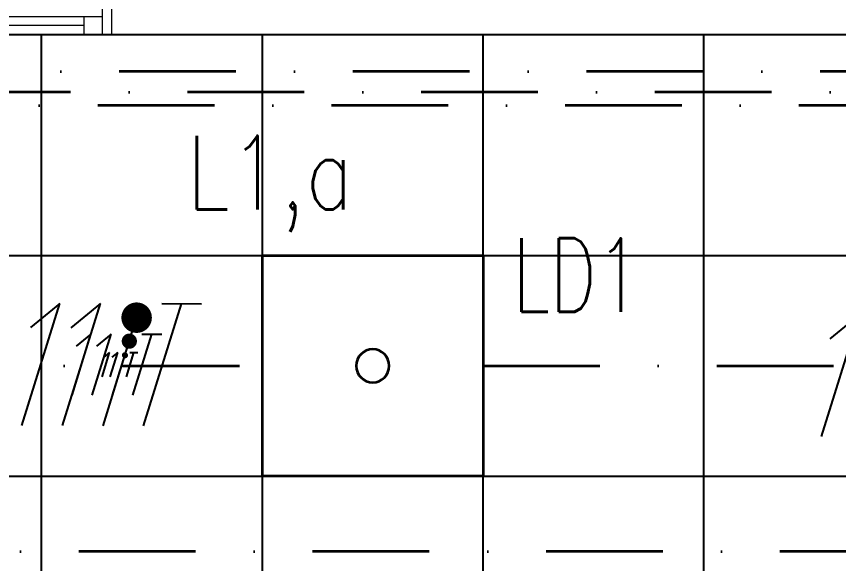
# Model space of a CAD drawing. Header units: inches. Extents: x -12418 to 183584, y -29325 to 19878.
# Drawn here: x 31350 to 33584, y -2385 to -897 of the extents above; entities that cross this region are included whole.
import ezdxf
from ezdxf.enums import TextEntityAlignment as Align

# ---------------------------------------------------------------- set-up
doc = ezdxf.new("R2010")
doc.units = ezdxf.units.IN
doc.header["$LTSCALE"] = 25
doc.header["$MEASUREMENT"] = 0
doc.linetypes.add('DASHDOT', pattern=[25.4, 12.7, -6.35, 0, -6.35])
doc.layers.get('0').update_dxf_attribs({"color": 8})
for name, color, linetype, lineweight in [('00-Ground Floor$0$Aluminum', 251, 'Continuous', 5), ('00-Ground Floor$0$Walls', 251, 'Continuous', 5), ('E-LITE-CIRC', 6, 'Continuous', 25), ('E-LITE-CIRC-NUMB', 6, 'Continuous', 25), ('E-LITE-CLNG', 150, 'Continuous', 35), ('E-LITE-CLNG-CNDT', 6, 'DASHDOT', 35), ('E-LITE-CTRL', 6, 'Continuous', 25), ('E-LITE-IDEN', 6, 'Continuous', 25), ('E-POWR-WIRE', 6, 'Continuous', 25), ('E-POWR-WIRE @ 100', 6, 'Continuous', 25), ('E-POWR-WIRE @ 20', 6, 'Continuous', 25), ('E-POWR-WIRE @ 50', 6, 'Continuous', 25)]:
    doc.layers.add(name, color=color, linetype=linetype, lineweight=lineweight)
doc.layers.add('00-Ground Floor$0$False Ceiling', color=251, linetype='Continuous')
doc.styles.add('DC_Simplex', font='SIMPLEX.shx', dxfattribs={"width": 0.7})

# ---------------------------------------------------------------- blocks, each defined once
blk = doc.blocks.new('00-Ground Floor$0$A$C37be4daf')
at = {"layer": '00-Ground Floor$0$Aluminum'}
for p, q in [((1416, 598.2), (216, 598.2)), ((241, 498.2), (241, 598.2)), ((291, 548.2), (291, 598.2)), ((1341, 548.2), (1341, 598.2)), ((1391, 498.2), (1391, 598.2)), ((291, 573.2), (1341, 573.2)), ((1391, 548.2), (241, 548.2)), ((1416, 498.2), (216, 498.2))]:
    blk.add_line(p, q, dxfattribs=at)
at = {"layer": '00-Ground Floor$0$Walls'}
for p, q in [((216, 498.2), (216, 598.2)), ((1416, 498.2), (1416, 598.2))]:
    blk.add_line(p, q, dxfattribs=at)
blk = doc.blocks.new('00-Ground Floor$0$A$Ce9e1c4c3')
at = {"layer": '00-Ground Floor$0$False Ceiling', "color": 254, "linetype": 'Continuous'}
for p, q in [((-51182.1, -947.4, 0), (-87736.7, -947.4, 0)), ((-68582.1, -2747.4), (-68582.1, -947.4)), ((-67982.1, -2747.4), (-67982.1, -947.4)), ((-67382.1, -2747.4), (-67382.1, -947.4)), ((-66782.1, -2747.4), (-66782.1, -947.4)), ((-87736.7, -1547.4), (-51182.1, -1547.4)), ((-87736.7, -2147.4), (-51182.1, -2147.4))]:
    blk.add_line(p, q, dxfattribs=at)
blk = doc.blocks.new('00-Ground Floor')
at = {"layer": '00-Ground Floor$0$Walls'}
blk.add_line((17732.9, -947.4, 0), (43417.9, -947.4, 0), dxfattribs=at)
at = {"rotation": 180}
blk.add_blockref('00-Ground Floor$0$A$C37be4daf', (31823.9, -349.2, 0), dxfattribs=at)
at = {"layer": '00-Ground Floor$0$False Ceiling', "color": 254}
blk.add_blockref('00-Ground Floor$0$A$Ce9e1c4c3', (100000, 0), dxfattribs=at)
blk = doc.blocks.new('*U59')
blk.add_lwpolyline([(-300, 300), (-300, -300), (300, -300), (300, 300)], close=True)
blk.add_circle((0, 0), 45)
at = {"layer": 'E-LITE-CIRC-NUMB', "style": 'DC_Simplex', "width": 0.7, "flags": 8}
blk.add_attdef('CIRCUIT', text='', height=200, rotation=0, dxfattribs=at).set_placement((-473.9, 300), align=Align.RIGHT)
at = {"layer": 'E-LITE-CTRL', "style": 'DC_Simplex', "width": 0.7, "flags": 8}
blk.add_attdef('CONTROL', (1118.9, -935), '', height=200, rotation=360, dxfattribs=at)
at = {"layer": 'E-LITE-IDEN', "style": 'DC_Simplex', "width": 0.7, "flags": 8}
blk.add_attdef('TYPE', (-380, 146.8), '', height=200, rotation=360, dxfattribs=at)
blk = doc.blocks.new('*U81')
for p, q in [((-2.719, -1.655), (-1.689, 1.665)), ((-1.689, 1.665), (-2.491, 1.006)), ((-1.617, -1.658), (-0.587, 1.663)), ((-0.587, 1.663), (-1.389, 1.004)), ((-0.515, -1.66), (0.515, 1.66)), ((0.587, -1.663), (1.617, 1.658)), ((1.078, 1.659), (2.157, 1.657))]:
    blk.add_line(p, q)
at = {"const_width": 0.414}
blk.add_lwpolyline([(0.19, 1.278, 1), (0.604, 1.277, 1)], format="xyb", close=True, dxfattribs=at)
blk = doc.blocks.new('*U1166')
at = {"layer": 'E-POWR-WIRE @ 100', "xscale": 100, "yscale": 100, "zscale": 100}
blk.add_blockref('*U81', (31636.5, -1844.1), dxfattribs=at)
at = {"layer": 'E-POWR-WIRE @ 20', "xscale": 20, "yscale": 20, "zscale": 20}
blk.add_blockref('*U81', (31636.5, -1844.1), dxfattribs=at)
at = {"layer": 'E-POWR-WIRE @ 50', "xscale": 50, "yscale": 50, "zscale": 50}
blk.add_blockref('*U81', (31636.5, -1844.1), dxfattribs=at)
blk = doc.blocks.new('*U1167')
at = {"layer": 'E-POWR-WIRE @ 100', "xscale": 100, "yscale": 100, "zscale": 100}
blk.add_blockref('*U81', (33809.7, -1874.1), dxfattribs=at)
at = {"layer": 'E-POWR-WIRE @ 20', "xscale": 20, "yscale": 20, "zscale": 20}
blk.add_blockref('*U81', (33809.7, -1874.1), dxfattribs=at)
at = {"layer": 'E-POWR-WIRE @ 50', "xscale": 50, "yscale": 50, "zscale": 50}
blk.add_blockref('*U81', (33809.7, -1874.1), dxfattribs=at)

msp = doc.modelspace()

# ---------------------------------------------------------------- linework, layer by layer
at = {"layer": 'E-LITE-CLNG-CNDT'}
for points in [[(36600, 5100), (37212.6, 5100, -0.414214), (37287.6, 5025), (37287.6, -1027.9, -0.414214), (37212.6, -1102.9), (19401.6, -1102.9, 0.414214), (19326.6, -1177.9), (19326.6, -2847.4)], [(45300, 0), (45300, -1064.2, -0.414214), (45225, -1139.2), (19434.9, -1139.2, 0.414214), (19359.9, -1214.2), (19359.9, -2847.4)]]:
    msp.add_lwpolyline(points, format="xyb", dxfattribs=at)
at = {"layer": 'E-LITE-CLNG-CNDT', "color": 1}
for points in [[(35495.4, 129.1), (35271.6, 129.1, 0.414214), (35196.6, 54.1), (35196.6, -972.3, -0.414214), (35121.6, -1047.3), (22439.9, -1047.3, 0.414214), (22364.9, -1122.3), (22364.9, -4347.4)], [(37117.9, -2022.4), (37007.3, -2170.4, 0.161846), (36992.4, -2215.3), (36992.4, -2276.8, -0.414214), (36917.4, -2351.8), (30592.9, -2351.8, -0.414214), (30517.9, -2276.8), (30517.9, -2022.4)]]:
    msp.add_lwpolyline(points, format="xyb", dxfattribs=at)
at = {"layer": 'E-LITE-CLNG-CNDT'}
for points in [[(31002.9, -1847.4), (32017.9, -1847.4)], [(32617.9, -1847.4), (35017.9, -1847.4)]]:
    msp.add_lwpolyline(points, dxfattribs=at)

# ---------------------------------------------------------------- block references
at = {"layer": 'E-LITE-CLNG'}
ref = msp.add_blockref('*U59', (32317.9, -1847.4), dxfattribs=dict(at, xscale=-1))
ref.add_attrib('TYPE', 'LD1', (32697.9, -1700.6), dxfattribs={"layer": 'E-LITE-IDEN', "height": 200, "rotation": 0, "style": 'DC_Simplex', "width": 0.7, "flags": 8})
at = {"layer": 'E-LITE-CLNG-CNDT', "color": 1}
msp.add_blockref('00-Ground Floor', (0, 0), dxfattribs=at)
at = {"layer": 'E-POWR-WIRE'}
for name in ['*U1166', '*U1167']:
    msp.add_blockref(name, (0, 0), dxfattribs=at)

# ---------------------------------------------------------------- texts
at = {"layer": 'E-LITE-CIRC', "style": 'DC_Simplex', "width": 0.8}
msp.add_text('L1,a', height=200, rotation=0, dxfattribs=at).set_placement((31812.5, -1421.9))

doc.saveas('drawing.dxf')
